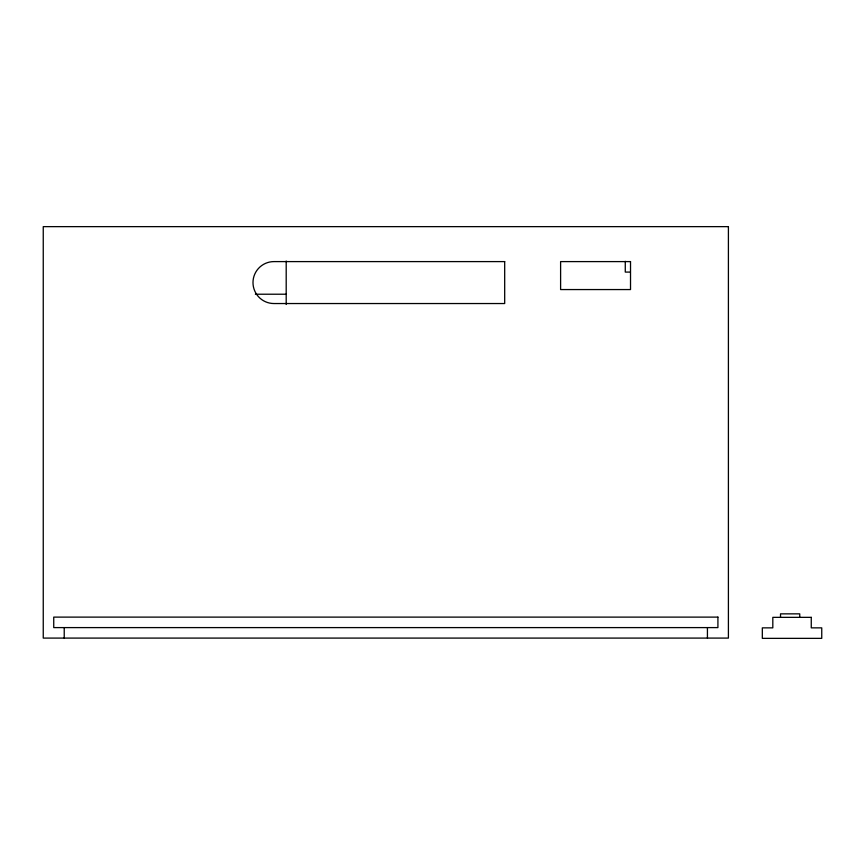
<?xml version="1.0" encoding="UTF-8"?>
<svg xmlns="http://www.w3.org/2000/svg" width="865" height="865" viewBox="0 0 865 865"><rect width="100%" height="100%" fill="white"/><g stroke="black" fill="none" stroke-linecap="round" stroke-linejoin="round"><path stroke-width="1.3" d="M629.655 272.086L625.276 272.086L625.276 261.327M255.38 294.219L286.196 294.219M799.747 617.351L799.747 613.858L780.522 613.858L780.522 617.351M707.429 627.601L707.429 638.089M286.196 261.025L286.196 304.469M64.226 627.601L64.226 638.089M728.406 226.641L43.25 226.641L43.25 638.089L728.406 638.089L728.406 226.641M504.684 261.598L273.967 261.598A20.976 20.976 0 0 0 252.991 282.574A20.976 20.976 0 0 0 273.967 303.539L504.684 303.539L504.684 261.598M630.52 261.598L560.607 261.598L560.607 289.559L630.52 289.559L630.52 261.598M717.918 617.113L53.738 617.113L53.738 627.601L717.918 627.601L717.918 617.113M811.262 617.351L772.813 617.351L772.813 627.86L762.324 627.86L762.324 638.359L821.75 638.359L821.75 627.86L811.262 627.86L811.262 617.351"/></g></svg>
